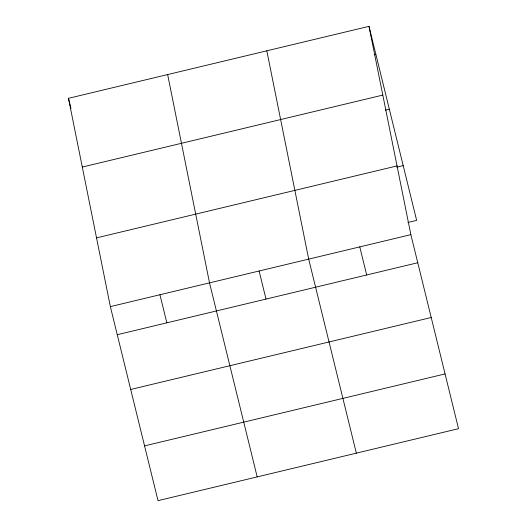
<?xml version="1.0" encoding="UTF-8"?>
<svg xmlns="http://www.w3.org/2000/svg" width="527" height="527" viewBox="0 0 527 527"><rect width="100%" height="100%" fill="white"/><g stroke="black" fill="none" stroke-linecap="round" stroke-linejoin="round"><path stroke-width="0.79" d="M368.986 26.35L410.862 234.653L458.523 428.688L158.014 500.65L110.354 306.615L68.477 98.312L368.986 26.35L416.646 220.385L407.865 222.486M374.289 54.821L375.889 54.439M82.298 167.052L382.806 95.091M385.349 110.156L389.341 109.201M96.533 237.875L397.048 165.913M396.811 167.151L403.195 165.623M110.354 306.615L410.862 234.653M117.251 334.704L417.766 262.742M130.703 389.466L431.218 317.504M144.563 445.888L445.071 373.926M359.776 246.886L366.68 274.975M356.351 453.154L308.69 259.119L266.814 50.816M259.106 270.997L266.003 299.079M257.183 476.902L209.522 282.867L167.645 74.564M159.938 294.745L166.835 322.834M68.477 98.312L70.967 108.457"/></g></svg>
